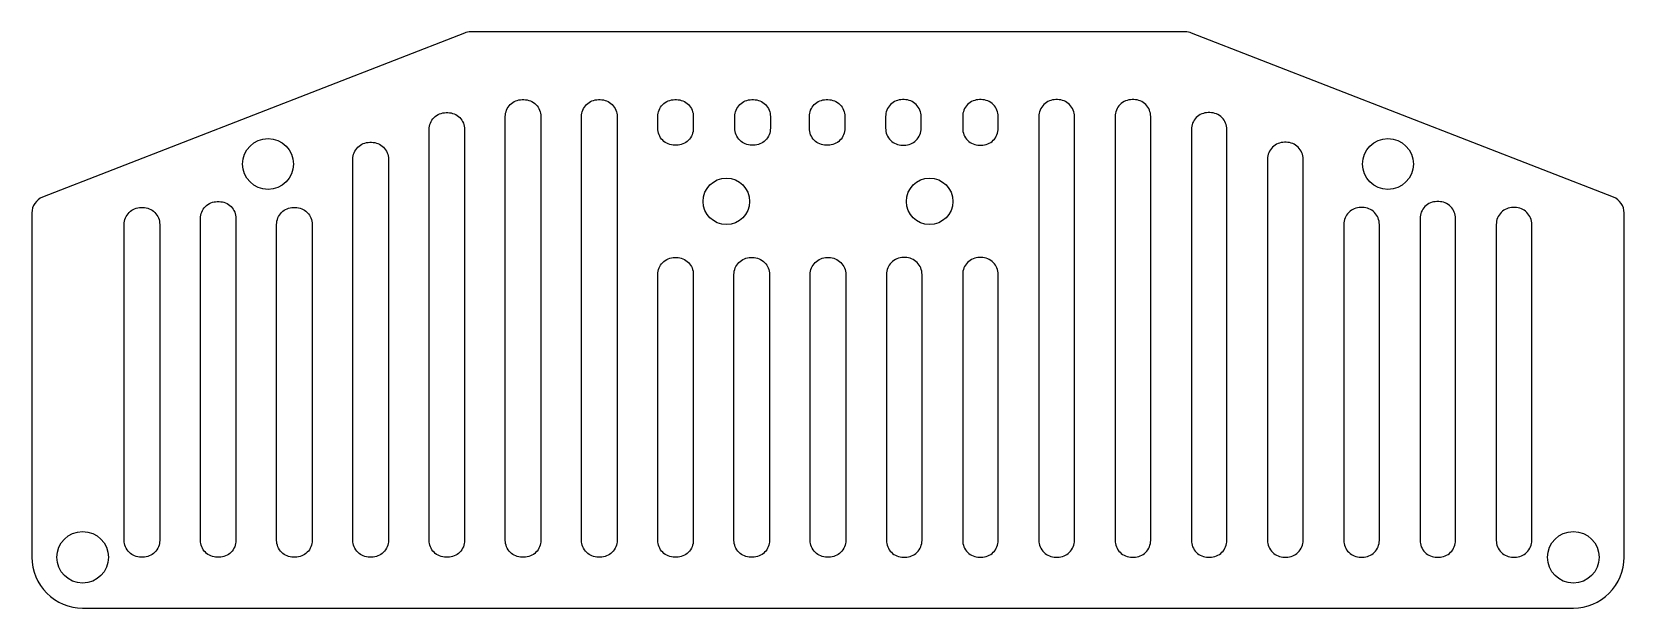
# Model space of a CAD drawing. Header units: inches. Extents: x 0 to 94, y 0 to 34.
import ezdxf

# ---------------------------------------------------------------- set-up
doc = ezdxf.new("R2010")
doc.units = ezdxf.units.IN
doc.header["$MEASUREMENT"] = 0
doc.layers.add('スリット', color=3, linetype='Continuous')

msp = doc.modelspace()

# ---------------------------------------------------------------- linework, layer by layer
msp.add_lwpolyline([(25.539, 33.932), (0.638, 24.248, 0.30931), (0, 23.316), (0, 3, 0.414214), (3, 0), (91, 0, 0.414214), (94, 3), (94, 23.316, 0.30931), (93.362, 24.248), (68.461, 33.932, 0.092989), (68.098, 34), (47, 34), (25.902, 34, 0.092989)], format="xyb", close=True)
for centre, radius in [((13.944, 26.204), 1.5), ((80.056, 26.204), 1.5), ((41, 24), 1.37), ((53, 24), 1.37)]:
    msp.add_circle(centre, radius)
at = {"layer": 'スリット'}
for points in [[(25.55, 28.236), (25.55, 4, -0.414214), (24.55, 3), (24.45, 3, -0.414214), (23.45, 4), (23.45, 28.236, -0.414214), (24.45, 29.236), (24.55, 29.236, -0.414214)], [(30.05, 29), (30.05, 4, -0.414214), (29.05, 3), (28.95, 3, -0.414214), (27.95, 4), (27.95, 29, -0.414214), (28.95, 30), (29.05, 30, -0.414214)], [(34.55, 29), (34.55, 4, -0.414214), (33.55, 3), (33.45, 3, -0.414214), (32.45, 4), (32.45, 29, -0.414214), (33.45, 30), (33.55, 30, -0.414214)], [(39.05, 29), (39.05, 28.31, -0.414214), (38.05, 27.31), (37.95, 27.31, -0.414214), (36.95, 28.31), (36.95, 29, -0.414214), (37.95, 30), (38.05, 30, -0.414214)], [(43.6, 29), (43.6, 28.31, -0.414214), (42.6, 27.31), (42.5, 27.31, -0.414214), (41.5, 28.31), (41.5, 29, -0.414214), (42.5, 30), (42.6, 30, -0.414214)], [(48, 29), (48, 28.31, -0.414214), (47, 27.31), (46.9, 27.31, -0.414214), (45.9, 28.31), (45.9, 29, -0.414214), (46.9, 30), (47, 30, -0.414214)], [(50.4, 29), (50.4, 28.31, 0.414214), (51.4, 27.31), (51.5, 27.31, 0.414214), (52.5, 28.31), (52.5, 29, 0.414214), (51.5, 30), (51.4, 30, 0.414214)], [(54.95, 29), (54.95, 28.31, 0.414214), (55.95, 27.31), (56.05, 27.31, 0.414214), (57.05, 28.31), (57.05, 29, 0.414214), (56.05, 30), (55.95, 30, 0.414214)], [(59.45, 29), (59.45, 4, 0.414214), (60.45, 3), (60.55, 3, 0.414214), (61.55, 4), (61.55, 29, 0.414214), (60.55, 30), (60.45, 30, 0.414214)], [(63.95, 29), (63.95, 4, 0.414214), (64.95, 3), (65.05, 3, 0.414214), (66.05, 4), (66.05, 29, 0.414214), (65.05, 30), (64.95, 30, 0.414214)], [(68.45, 28.236), (68.45, 4, 0.414214), (69.45, 3), (69.55, 3, 0.414214), (70.55, 4), (70.55, 28.236, 0.414214), (69.55, 29.236), (69.45, 29.236, 0.414214)], [(21.05, 26.486), (21.05, 4, -0.414214), (20.05, 3), (19.95, 3, -0.414214), (18.95, 4), (18.95, 26.486, -0.414214), (19.95, 27.486), (20.05, 27.486, -0.414214)], [(72.95, 26.486), (72.95, 4, 0.414214), (73.95, 3), (74.05, 3, 0.414214), (75.05, 4), (75.05, 26.486, 0.414214), (74.05, 27.486), (73.95, 27.486, 0.414214)], [(7.55, 22.639), (7.55, 4, -0.414214), (6.55, 3), (6.45, 3, -0.414214), (5.45, 4), (5.45, 22.639, -0.414214), (6.45, 23.639), (6.55, 23.639, -0.414214)], [(12.05, 22.986), (12.05, 4, -0.414214), (11.05, 3), (10.95, 3, -0.414214), (9.95, 4), (9.95, 22.986, -0.414214), (10.95, 23.986), (11.05, 23.986, -0.414214)], [(16.55, 22.639), (16.55, 4, -0.414214), (15.55, 3), (15.45, 3, -0.414214), (14.45, 4), (14.45, 22.639, -0.414214), (15.45, 23.639), (15.55, 23.639, -0.414214)], [(77.45, 22.639), (77.45, 4, 0.414214), (78.45, 3), (78.55, 3, 0.414214), (79.55, 4), (79.55, 22.639, 0.414214), (78.55, 23.639), (78.45, 23.639, 0.414214)], [(81.95, 22.986), (81.95, 4, 0.414214), (82.95, 3), (83.05, 3, 0.414214), (84.05, 4), (84.05, 22.986, 0.414214), (83.05, 23.986), (82.95, 23.986, 0.414214)], [(86.45, 22.639), (86.45, 4, 0.414214), (87.45, 3), (87.55, 3, 0.414214), (88.55, 4), (88.55, 22.639, 0.414214), (87.55, 23.639), (87.45, 23.639, 0.414214)], [(39.05, 19.687), (39.05, 4, -0.414214), (38.05, 3), (37.95, 3, -0.414214), (36.95, 4), (36.95, 19.687, -0.414214), (37.95, 20.687), (38.05, 20.687, -0.414214)], [(43.55, 19.687), (43.55, 4, -0.414214), (42.55, 3), (42.45, 3, -0.414214), (41.45, 4), (41.45, 19.687, -0.414214), (42.45, 20.687), (42.55, 20.687, -0.414214)], [(48.05, 19.687), (48.05, 4, -0.414214), (47.05, 3), (46.95, 3, -0.414214), (45.95, 4), (45.95, 19.687, -0.414214), (46.95, 20.687), (47.05, 20.687, -0.414214)], [(50.45, 19.687), (50.45, 4, 0.414214), (51.45, 3), (51.55, 3, 0.414214), (52.55, 4), (52.55, 19.687, 0.414214), (51.55, 20.687), (51.45, 20.687, 0.414214)], [(54.95, 19.687), (54.95, 4, 0.414214), (55.95, 3), (56.05, 3, 0.414214), (57.05, 4), (57.05, 19.687, 0.414214), (56.05, 20.687), (55.95, 20.687, 0.414214)]]:
    msp.add_lwpolyline(points, format="xyb", close=True, dxfattribs=at)
for centre in [(3, 3), (91, 3)]:
    msp.add_circle(centre, 1.52, dxfattribs=at)

doc.saveas('drawing.dxf')
